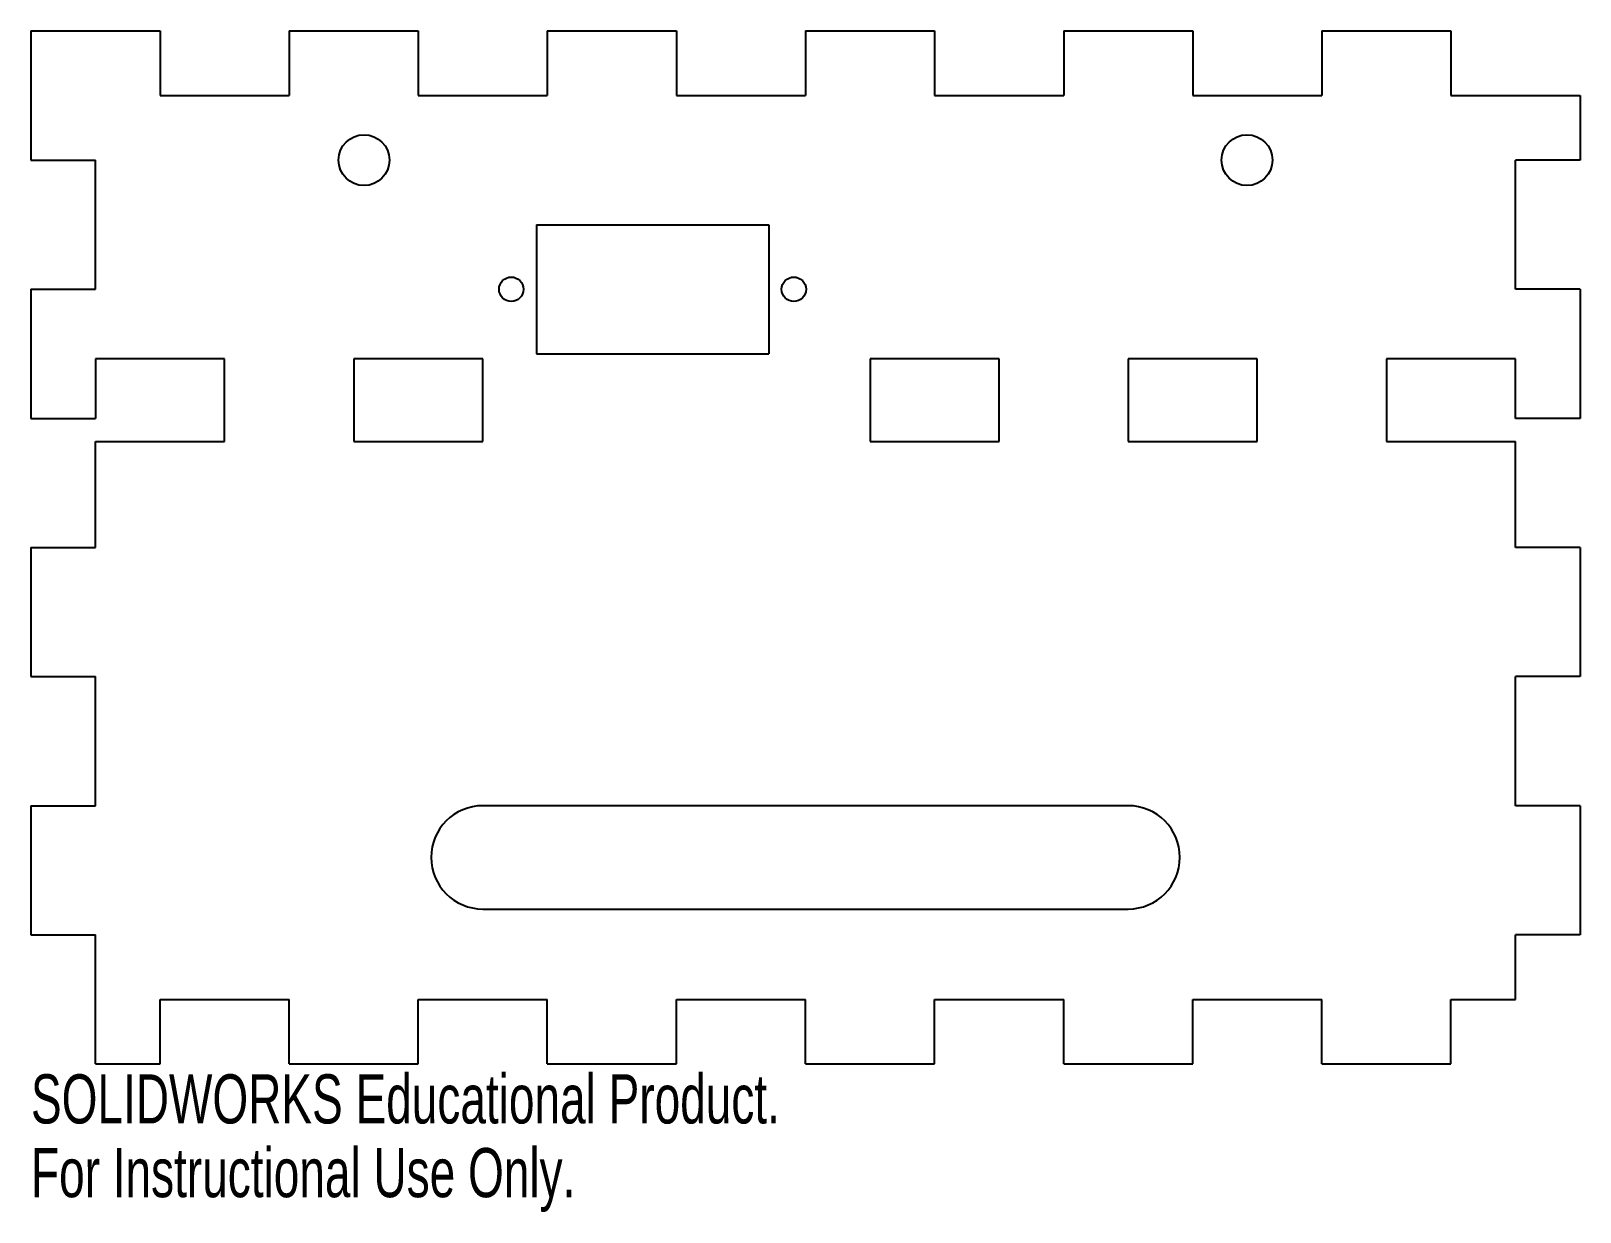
# Model space of a CAD drawing. Header units: inches. Extents: x 0 to 6, y -4.57 to 0.
import ezdxf

# ---------------------------------------------------------------- set-up
doc = ezdxf.new("R2010")
doc.units = ezdxf.units.IN
doc.header["$MEASUREMENT"] = 0
doc.styles.add('SLDTEXTSTYLE0', font='TXT', dxfattribs={"width": 0.7})

msp = doc.modelspace()

# ---------------------------------------------------------------- linework, layer by layer
at = {"color": 7, "linetype": 'Continuous', "lineweight": 25}
for p, q in [((0, 0), (0.5, 0)), ((0, 0), (0, -0.5)), ((0.5, 0), (0.5, -0.25)), ((1, 0), (1.5, 0)), ((1, 0), (1, -0.25)), ((1.5, 0), (1.5, -0.25)), ((2, 0), (2.5, 0)), ((2, 0), (2, -0.25)), ((2.5, 0), (2.5, -0.25)), ((3, 0), (3.5, 0)), ((3, 0), (3, -0.25)), ((3.5, 0), (3.5, -0.25)), ((4, 0), (4.5, 0)), ((4, 0), (4, -0.25)), ((4.5, 0), (4.5, -0.25)), ((5, 0), (5.5, 0)), ((5, 0), (5, -0.25)), ((5.5, 0), (5.5, -0.25)), ((0.5, -0.25), (1, -0.25)), ((1.5, -0.25), (2, -0.25)), ((2.5, -0.25), (3, -0.25)), ((3.5, -0.25), (4, -0.25)), ((4.5, -0.25), (5, -0.25)), ((5.5, -0.25), (6, -0.25)), ((6, -0.25), (6, -0.5)), ((0, -0.5), (0.25, -0.5)), ((0.25, -1), (0.25, -0.5)), ((5.75, -1), (5.75, -0.5)), ((6, -0.5), (5.75, -0.5)), ((1.9575, -0.75), (1.9575, -1.25)), ((1.9575, -0.75), (2.8575, -0.75)), ((2.8575, -0.75), (2.8575, -1.25)), ((0, -1), (0.25, -1)), ((0, -1), (0, -1.5)), ((6, -1), (5.75, -1)), ((6, -1), (6, -1.5)), ((1.9575, -1.25), (2.8575, -1.25)), ((0.25, -1.2698), (0.25, -1.5)), ((0.75, -1.2698), (0.25, -1.2698)), ((0.75, -1.5898), (0.75, -1.2698)), ((1.25, -1.2698), (1.25, -1.5898)), ((1.75, -1.2698), (1.25, -1.2698)), ((1.75, -1.5898), (1.75, -1.2698)), ((3.25, -1.2698), (3.25, -1.5898)), ((3.75, -1.2698), (3.25, -1.2698)), ((3.75, -1.5898), (3.75, -1.2698)), ((4.25, -1.2698), (4.25, -1.5898)), ((4.75, -1.2698), (4.25, -1.2698)), ((4.75, -1.5898), (4.75, -1.2698)), ((5.25, -1.2698), (5.25, -1.5898)), ((5.75, -1.2698), (5.25, -1.2698)), ((5.75, -1.5), (5.75, -1.2698)), ((0, -1.5), (0.25, -1.5)), ((6, -1.5), (5.75, -1.5)), ((0.25, -1.5898), (0.75, -1.5898)), ((0.25, -2), (0.25, -1.5898)), ((1.25, -1.5898), (1.75, -1.5898)), ((3.25, -1.5898), (3.75, -1.5898)), ((4.25, -1.5898), (4.75, -1.5898)), ((5.25, -1.5898), (5.75, -1.5898)), ((5.75, -2), (5.75, -1.5898)), ((0, -2), (0.25, -2)), ((0, -2), (0, -2.5)), ((6, -2), (5.75, -2)), ((6, -2), (6, -2.5)), ((0, -2.5), (0.25, -2.5)), ((0.25, -3), (0.25, -2.5)), ((5.75, -3), (5.75, -2.5)), ((6, -2.5), (5.75, -2.5)), ((0, -3), (0.25, -3)), ((0, -3), (0, -3.5)), ((4.25, -3), (1.75, -3)), ((6, -3), (5.75, -3)), ((6, -3), (6, -3.5)), ((1.75, -3.4), (4.25, -3.4)), ((0, -3.5), (0.25, -3.5)), ((0.25, -4), (0.25, -3.5)), ((5.75, -3.75), (5.75, -3.5)), ((6, -3.5), (5.75, -3.5)), ((0.5, -4), (0.5, -3.75)), ((0.5, -3.75), (1, -3.75)), ((1, -4), (1, -3.75)), ((1.5, -4), (1.5, -3.75)), ((1.5, -3.75), (2, -3.75)), ((2, -4), (2, -3.75)), ((2.5, -4), (2.5, -3.75)), ((2.5, -3.75), (3, -3.75)), ((3, -4), (3, -3.75)), ((3.5, -4), (3.5, -3.75)), ((3.5, -3.75), (4, -3.75)), ((4, -4), (4, -3.75)), ((4.5, -4), (4.5, -3.75)), ((4.5, -3.75), (5, -3.75)), ((5, -4), (5, -3.75)), ((5.5, -4), (5.5, -3.75)), ((5.5, -3.75), (5.75, -3.75)), ((0.25, -4), (0.5, -4)), ((1, -4), (1.5, -4)), ((2, -4), (2.5, -4)), ((3, -4), (3.5, -4)), ((4, -4), (4.5, -4)), ((5, -4), (5.5, -4))]:
    msp.add_line(p, q, dxfattribs=at)
for centre, radius in [((1.29, -0.5), 0.0984), ((4.71, -0.5), 0.0984), ((1.8602, -1), 0.0472), ((2.9548, -1), 0.0472)]:
    msp.add_circle(centre, radius, dxfattribs=at)
for centre, start, end in [((1.75, -3.2), 90, 270), ((4.25, -3.2), 270, 90)]:
    msp.add_arc(centre, 0.2, start, end, dxfattribs=at)

# ---------------------------------------------------------------- texts
at = {"color": 7, "linetype": 'Continuous', "char_height": 0.1903, "attachment_point": 1, "style": 'SLDTEXTSTYLE0'}
for s, insert in [('SOLIDWORKS Educational Product.', (0, -4.0401)), ('For Instructional Use Only.', (0, -4.3256))]:
    msp.add_mtext(s, dxfattribs=dict(at, insert=insert))

doc.saveas('drawing.dxf')
